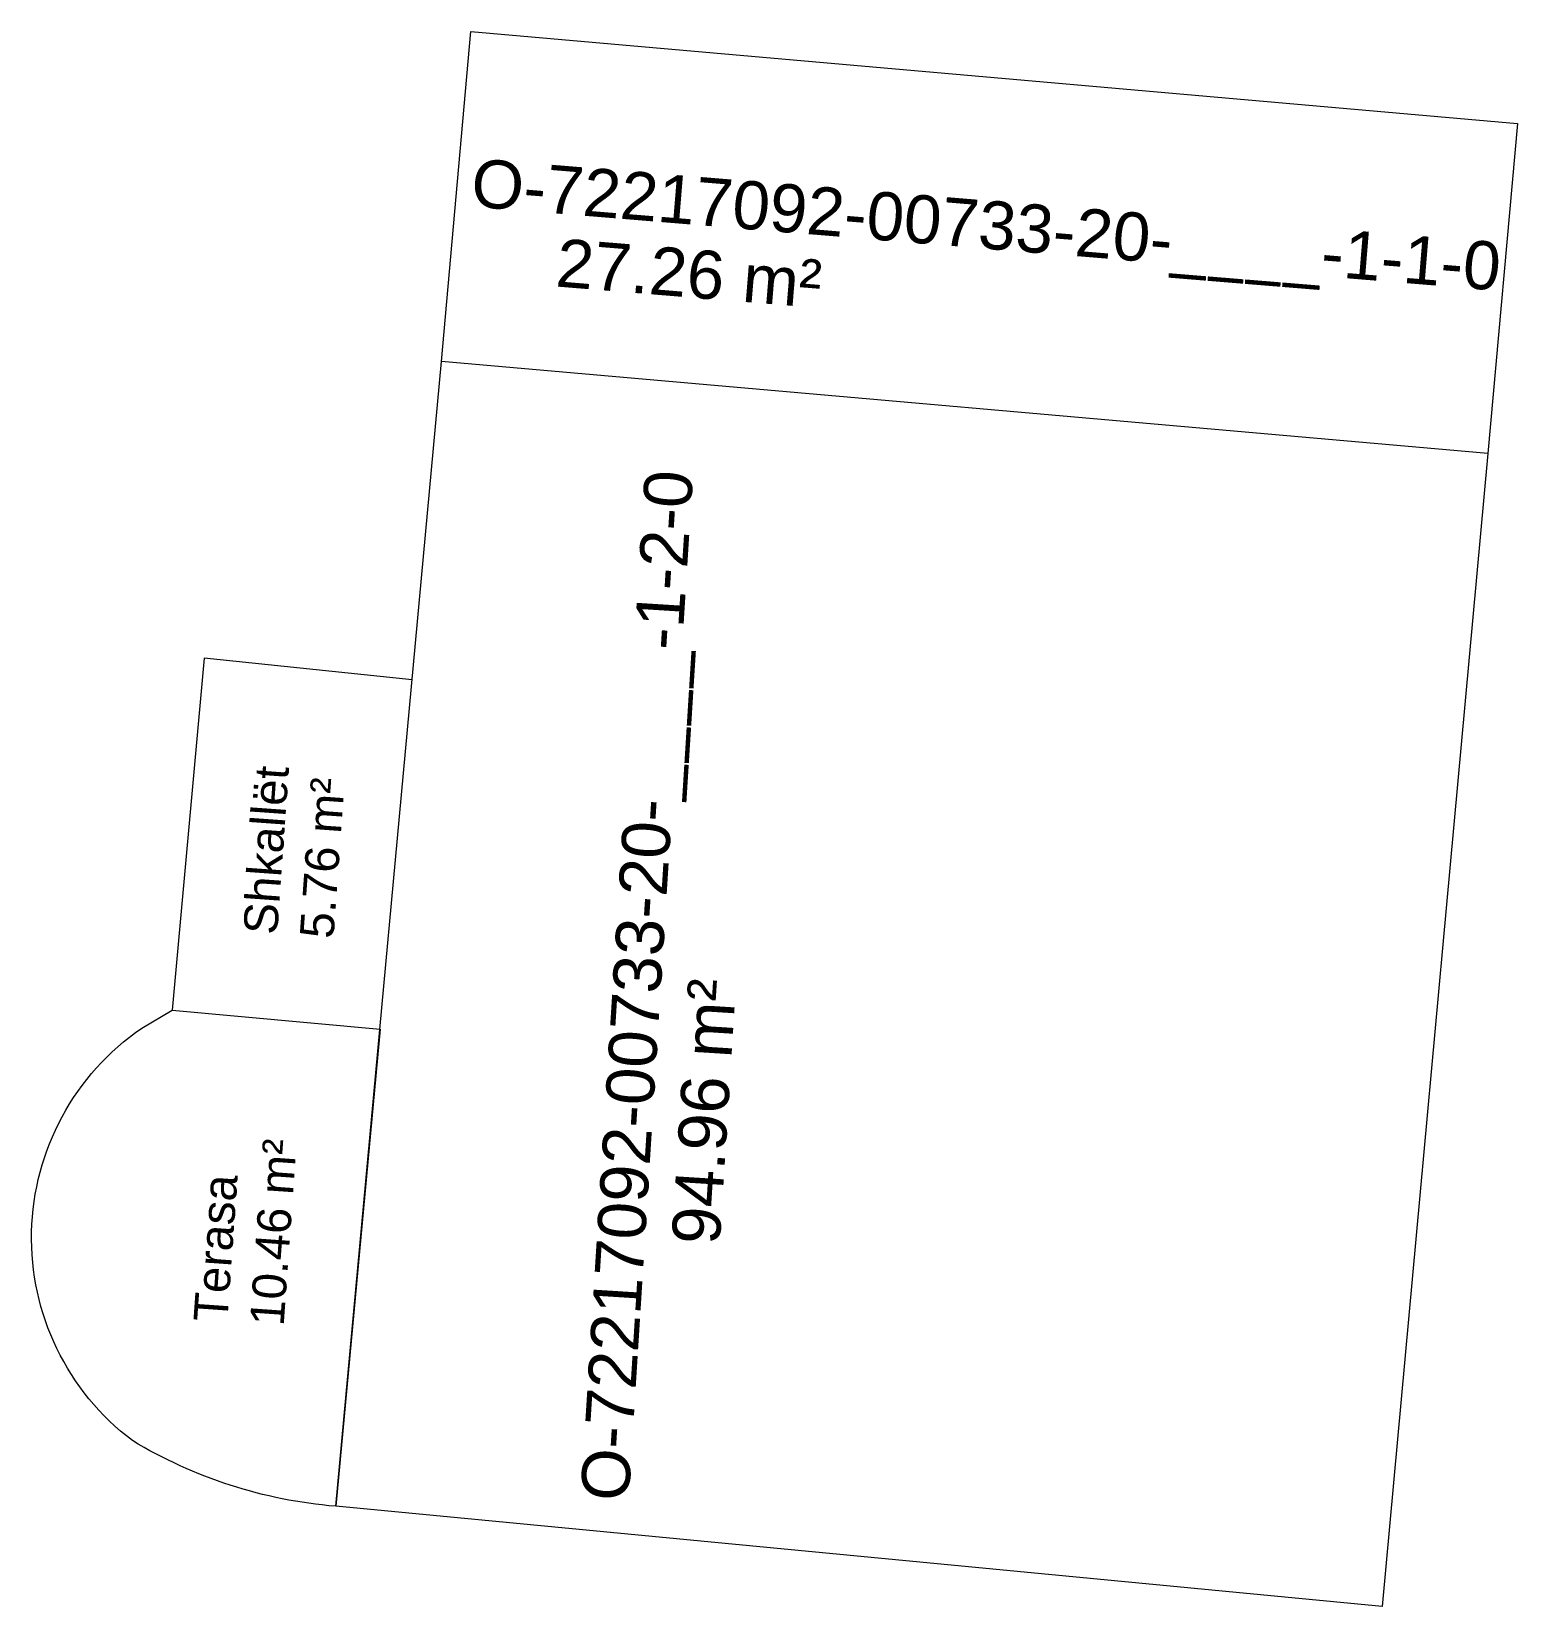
# Model space of a CAD drawing. Header units: metres. Extents: x 7511873.3 to 7511934.8, y 4692113.7 to 4692158.7.
# Drawn here: x 7511873.34 to 7511886.49, y 4692113.68 to 4692127.62 of the extents above; entities outside this region: 3.
import ezdxf

# ---------------------------------------------------------------- set-up
doc = ezdxf.new("R2010")
doc.units = ezdxf.units.M
for name, color, linetype, lineweight in [('Etazha 0 terasa', 7, 'Continuous', 0), ('label', 7, 'Continuous', 0), ('Perdhesa', 7, 'Continuous', 0), ('Shkallet', 7, 'Continuous', 0), ('Siperfaqet', 7, 'Continuous', 0)]:
    doc.layers.add(name, color=color, linetype=linetype, lineweight=lineweight)
doc.styles.get("Standard").update_dxf_attribs({"font": 'arial.ttf'})

msp = doc.modelspace()

# ---------------------------------------------------------------- linework, layer by layer
at = {"layer": 'Etazha 0 terasa', "elevation": 616.5, "flags": 128}
msp.add_lwpolyline([(7511876.032, 4692114.567, -0.115232), (7511874.233, 4692115.148, -0.511742), (7511874.317, 4692118.799), (7511874.585, 4692118.959), (7511876.426, 4692118.789)], format="xyb", close=True, dxfattribs=at)
at = {"layer": 'Perdhesa', "elevation": 616.5, "flags": 128}
for points in [[(7511925.243, 4692155.776), (7511925.505, 4692158.697), (7511934.766, 4692157.883), (7511934.504, 4692154.962), (7511933.569, 4692144.758), (7511924.308, 4692145.645)], [(7511876.967, 4692124.698), (7511877.229, 4692127.619), (7511886.49, 4692126.805), (7511886.228, 4692123.884), (7511885.293, 4692113.68), (7511876.032, 4692114.567)]]:
    msp.add_lwpolyline(points, close=True, dxfattribs=at)
at = {"layer": 'Perdhesa', "flags": 128}
msp.add_lwpolyline([(7511934.504, 4692154.962), (7511925.243, 4692155.776), (7511924.308, 4692145.645), (7511933.569, 4692144.758)], close=True, dxfattribs=at)
at = {"layer": 'Perdhesa', "elevation": 616.5, "flags": 128}
for points in [[(7511934.504, 4692154.962), (7511925.243, 4692155.776)], [(7511886.228, 4692123.884), (7511876.967, 4692124.698)]]:
    msp.add_lwpolyline(points, dxfattribs=at)
at = {"layer": 'Shkallet', "elevation": 616.5, "flags": 128}
msp.add_lwpolyline([(7511876.709, 4692121.88), (7511874.868, 4692122.074), (7511874.585, 4692118.959), (7511876.426, 4692118.789)], dxfattribs=at)

# ---------------------------------------------------------------- texts
at = {"layer": 'label', "attachment_point": 1}
for s, width, insert, char_height, rotation in [('\\pt4.688;O-72217092-00733-20-____-1-1-0', 9.34647, (7511877.254, 4692126.496), 0.42619, 355.313), ('27.26 m²', 4.76477, (7511878.005, 4692125.788, 0.116), 0.4262, 355.313), ('\\pt4.688;O-72217092-00733-20-____-1-2-0', 9.34647, (7511878.198, 4692114.631, 619.788), 0.42619, 86.4083), ('94.96 m²', 4.76477, (7511879.004, 4692116.901, 619.904), 0.4262, 86.4083)]:
    msp.add_mtext_dynamic_manual_height_columns(s, width=width, gutter_width=0.935, heights=[0], dxfattribs=dict(at, insert=insert, char_height=char_height, rotation=rotation))
at = {"layer": 'Siperfaqet', "char_height": 0.3, "attachment_point": 1, "rotation": 85.946}
for s, insert in [('Shkallët\\P5.76 m²', (7511875.214, 4692119.641, 619.904)), ('Terasa \\P10.46 m²', (7511874.773, 4692116.212, 619.904))]:
    msp.add_mtext_dynamic_manual_height_columns(s, width=4.76477, gutter_width=0.935, heights=[0], dxfattribs=dict(at, insert=insert))

doc.saveas('drawing.dxf')
